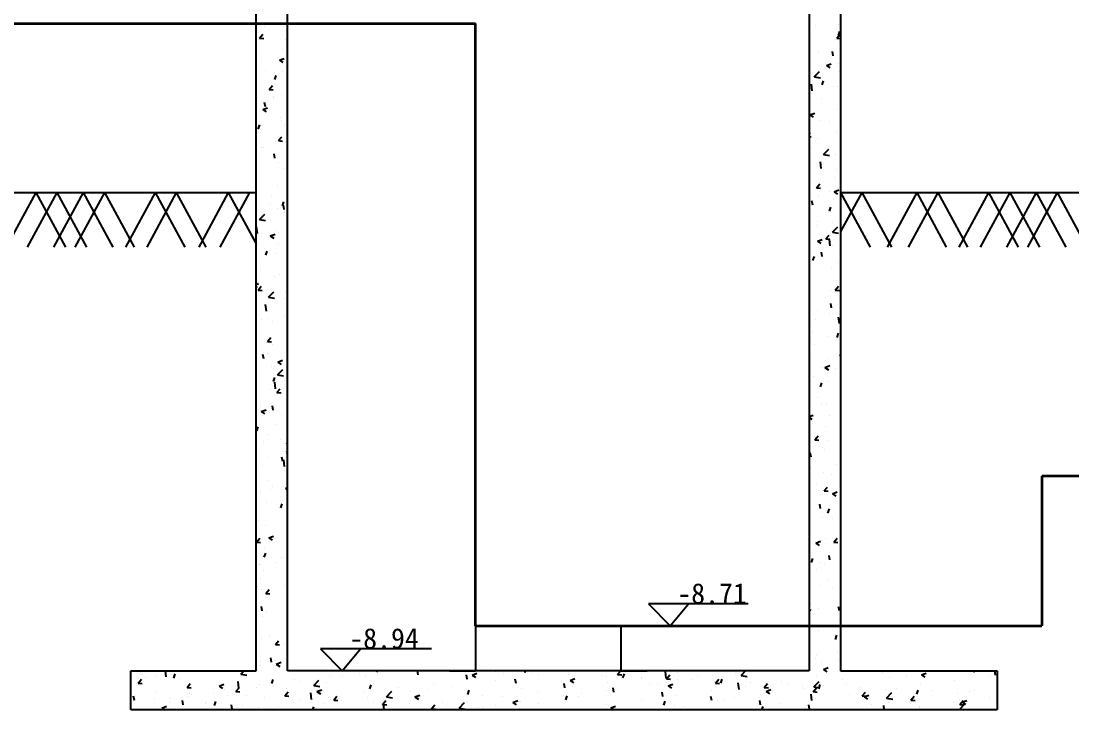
# Model space of a CAD drawing. Header units: inches. Extents: x -343134 to -190334, y -250018 to -182064.
# Drawn here: x -248490 to -242323, y -235102 to -231057 of the extents above; entities that cross this region are included whole.
import ezdxf

# ---------------------------------------------------------------- set-up
doc = ezdxf.new("R2010")
doc.units = ezdxf.units.IN
doc.header["$MEASUREMENT"] = 0

# ---------------------------------------------------------------- blocks, each defined once
blk = doc.blocks.new('111')
for p, q in [((128417.0273, -57384.6049), (128417.0273, -57380.2199)), ((128417.211, -57384.6049), (128417.211, -57380.2199)), ((128420.2727, -57380.2199), (128420.2727, -57384.6049)), ((128420.4564, -57380.2199), (128420.4564, -57384.6049)), ((128418.3153, -57384.341), (128418.3153, -57384.6049)), ((128419.1683, -57384.341), (128419.1683, -57384.6049)), ((128416.2925, -57384.8345), (128416.2925, -57384.6049)), ((128416.2925, -57384.6049), (128417.0273, -57384.6049)), ((128420.2727, -57384.6049), (128417.211, -57384.6049)), ((128418.1623, -57384.6049), (128418.3153, -57384.6049)), ((128419.1683, -57384.6049), (128418.3153, -57384.6049)), ((128419.1683, -57384.6049), (128419.3214, -57384.6049)), ((128420.4564, -57384.6049), (128421.3749, -57384.6049)), ((128421.3749, -57384.6049), (128421.3749, -57384.8345)), ((128417.211, -57384.8345), (128416.2925, -57384.8345)), ((128420.2727, -57384.8345), (128417.211, -57384.8345)), ((128421.3749, -57384.8345), (128420.2727, -57384.8345))]:
    blk.add_line(p, q)
at = {"ltscale": 5}
for p, q in [((128417.076, -57380.8241), (128417.076, -57380.8241)), ((128417.0945, -57380.8078), (128417.0945, -57380.8078)), ((128417.1891, -57380.8224), (128417.1891, -57380.8224)), ((128420.3086, -57380.8164), (128420.3086, -57380.8164)), ((128420.4429, -57380.8098), (128420.4429, -57380.8098)), ((128420.4452, -57380.8752), (128420.4533, -57380.851)), ((128417.0479, -57380.8906), (128417.0672, -57380.8676)), ((128417.0479, -57380.8905), (128417.0718, -57380.8926)), ((128417.1971, -57380.8973), (128417.1971, -57380.8973)), ((128420.4353, -57380.8909), (128420.4546, -57380.8679)), ((128420.4353, -57380.8908), (128420.4564, -57380.8927)), ((128420.4509, -57380.9081), (128420.4509, -57380.9081)), ((128417.1842, -57380.9556), (128417.1842, -57380.9556)), ((128420.2789, -57380.9594), (128420.2789, -57380.9594)), ((128420.3243, -57380.9711), (128420.3243, -57380.9711)), ((128420.4134, -57380.9937), (128420.4088, -57380.9686)), ((128420.456, -57380.9409), (128420.456, -57380.9409)), ((128417.0597, -57381.0252), (128417.0597, -57381.0252)), ((128417.1638, -57381.0203), (128417.1918, -57381.0095)), ((128417.1638, -57381.0203), (128417.1837, -57381.0337)), ((128420.3741, -57381.0515), (128420.4021, -57381.0407)), ((128420.446, -57381.0412), (128420.446, -57381.0412)), ((128417.0824, -57381.0822), (128417.0824, -57381.0822)), ((128417.1367, -57381.09), (128417.1367, -57381.09)), ((128417.1794, -57381.0887), (128417.1794, -57381.0887)), ((128420.3027, -57381.1182), (128420.3339, -57381.0857)), ((128420.3508, -57381.0986), (128420.3508, -57381.0986)), ((128420.3742, -57381.0514), (128420.3941, -57381.0648)), ((128420.4509, -57381.0854), (128420.4509, -57381.0854)), ((128417.1375, -57381.134), (128417.1456, -57381.1099)), ((128420.2906, -57381.199), (128420.2862, -57381.161)), ((128420.3028, -57381.1181), (128420.3383, -57381.1237)), ((128420.3479, -57381.1652), (128420.356, -57381.141)), ((128417.1034, -57381.1914), (128417.1227, -57381.1685)), ((128417.1034, -57381.1914), (128417.1273, -57381.1935)), ((128417.1745, -57381.2219), (128417.1745, -57381.2219)), ((128420.2854, -57381.2175), (128420.2854, -57381.2175)), ((128420.4146, -57381.1728), (128420.4146, -57381.1728)), ((128420.4412, -57381.1744), (128420.4412, -57381.1744)), ((128417.0315, -57381.2478), (128417.0315, -57381.2478)), ((128417.0816, -57381.2942), (128417.0769, -57381.2691)), ((128417.1316, -57381.2346), (128417.1316, -57381.2346)), ((128417.1321, -57381.2408), (128417.1321, -57381.2408)), ((128420.3457, -57381.2432), (128420.3457, -57381.2432)), ((128417.0665, -57381.3104), (128417.0945, -57381.2996)), ((128417.0665, -57381.3103), (128417.0864, -57381.3237)), ((128420.2768, -57381.3415), (128420.3048, -57381.3308)), ((128420.2768, -57381.3415), (128420.2967, -57381.3549)), ((128420.4363, -57381.3075), (128420.4363, -57381.3075)), ((128417.0402, -57381.4241), (128417.0483, -57381.3999)), ((128417.1697, -57381.355), (128417.1697, -57381.355)), ((128417.1779, -57381.3724), (128417.1779, -57381.3724)), ((128417.1959, -57381.4039), (128417.1959, -57381.4039)), ((128420.335, -57381.3761), (128420.335, -57381.3761)), ((128420.3919, -57381.381), (128420.3919, -57381.381)), ((128417.0542, -57381.4452), (128417.0542, -57381.4452)), ((128417.1589, -57381.4923), (128417.1782, -57381.4693)), ((128420.2727, -57381.4517), (128420.2787, -57381.4446)), ((128420.2727, -57381.4687), (128420.2833, -57381.4696)), ((128420.4314, -57381.4407), (128420.4314, -57381.4407)), ((128417.0273, -57381.5054), (128417.0292, -57381.5057)), ((128417.0585, -57381.5317), (128417.0585, -57381.5317)), ((128417.0727, -57381.5302), (128417.0727, -57381.5302)), ((128417.1385, -57381.4989), (128417.1385, -57381.4989)), ((128417.1589, -57381.4923), (128417.1828, -57381.4944)), ((128417.1648, -57381.4882), (128417.1648, -57381.4882)), ((128420.3232, -57381.4777), (128420.3232, -57381.4777)), ((128417.1371, -57381.5951), (128417.1324, -57381.57)), ((128420.2867, -57381.5388), (128420.2867, -57381.5388)), ((128420.3558, -57381.574), (128420.3869, -57381.5416)), ((128420.3558, -57381.574), (128420.3914, -57381.5795)), ((128420.4266, -57381.5739), (128420.4266, -57381.5739)), ((128417.1599, -57381.6214), (128417.1599, -57381.6214)), ((128417.1881, -57381.6575), (128417.1881, -57381.6575)), ((128420.3436, -57381.6549), (128420.3392, -57381.6169)), ((128420.3414, -57381.6343), (128420.3414, -57381.6343)), ((128420.4217, -57381.707), (128420.4217, -57381.707)), ((128420.4341, -57381.6633), (128420.4341, -57381.6633)), ((128417.1551, -57381.7545), (128417.1551, -57381.7545)), ((128417.2079, -57381.7615), (128417.211, -57381.7603)), ((128417.2079, -57381.7614), (128417.211, -57381.7635)), ((128420.3149, -57381.7684), (128420.3342, -57381.7454)), ((128420.3149, -57381.7684), (128420.3388, -57381.7705)), ((128420.4182, -57381.7926), (128420.4462, -57381.7819)), ((128417.1148, -57381.8125), (128417.1148, -57381.8125)), ((128420.3289, -57381.8211), (128420.3289, -57381.8211)), ((128420.391, -57381.7929), (128420.391, -57381.7929)), ((128420.4168, -57381.8402), (128420.4168, -57381.8402)), ((128420.4183, -57381.7926), (128420.4382, -57381.806)), ((128420.429, -57381.8079), (128420.429, -57381.8079)), ((128417.1102, -57381.8619), (128417.1102, -57381.8619)), ((128417.1502, -57381.8877), (128417.1502, -57381.8877)), ((128417.1816, -57381.8752), (128417.1898, -57381.851)), ((128417.1926, -57381.896), (128417.1879, -57381.8709)), ((128420.293, -57381.8712), (128420.2884, -57381.8461)), ((128420.392, -57381.9064), (128420.4001, -57381.8822)), ((128417.0467, -57381.9561), (128417.0778, -57381.9236)), ((128417.0467, -57381.956), (128417.0822, -57381.9616)), ((128417.1097, -57381.957), (128417.1097, -57381.957)), ((128417.1946, -57381.9157), (128417.1946, -57381.9157)), ((128417.1947, -57381.9104), (128417.1947, -57381.9104)), ((128420.3238, -57381.9656), (128420.3238, -57381.9656)), ((128417.0345, -57382.0369), (128417.0301, -57381.9989)), ((128417.1453, -57382.0208), (128417.1453, -57382.0208)), ((128420.3131, -57381.9973), (128420.3131, -57381.9973)), ((128420.322, -57381.9842), (128420.322, -57381.9842)), ((128420.4088, -57382.0299), (128420.44, -57381.9974)), ((128420.4088, -57382.0299), (128420.4444, -57382.0354)), ((128420.412, -57381.9733), (128420.412, -57381.9733)), ((128417.0306, -57382.0653), (128417.0306, -57382.0653)), ((128417.0573, -57382.0382), (128417.0573, -57382.0382)), ((128417.1106, -57382.0515), (128417.1386, -57382.0408)), ((128417.1106, -57382.0515), (128417.1305, -57382.0649)), ((128420.3209, -57382.0827), (128420.3489, -57382.0719)), ((128420.3209, -57382.0827), (128420.3408, -57382.0961)), ((128420.3704, -57382.0693), (128420.3897, -57382.0463)), ((128420.3704, -57382.0693), (128420.3943, -57382.0713)), ((128420.3966, -57382.1107), (128420.3922, -57382.0727)), ((128420.3975, -57382.051), (128420.3975, -57382.051)), ((128417.0843, -57382.1653), (128417.0924, -57382.1411)), ((128417.156, -57382.0949), (128417.156, -57382.0949)), ((128420.3485, -57382.1721), (128420.3439, -57382.147)), ((128420.3701, -57382.1035), (128420.3701, -57382.1035)), ((128420.4071, -57382.1065), (128420.4071, -57382.1065)), ((128417.1405, -57382.154), (128417.1405, -57382.154)), ((128417.2101, -57382.1782), (128417.2101, -57382.1782)), ((128420.2947, -57382.1964), (128420.3028, -57382.1723)), ((128420.4471, -57382.2096), (128420.4471, -57382.2096)), ((128417.0508, -57382.2526), (128417.0508, -57382.2526)), ((128420.4022, -57382.2396), (128420.4022, -57382.2396)), ((128417.0273, -57382.3362), (128417.0412, -57382.3308)), ((128417.0371, -57382.3234), (128417.0371, -57382.3234)), ((128417.1356, -57382.2871), (128417.1356, -57382.2871)), ((128417.1663, -57382.2787), (128417.1663, -57382.2787)), ((128417.0273, -57382.351), (128417.0332, -57382.355)), ((128417.0385, -57382.3698), (128417.0578, -57382.3469)), ((128417.0385, -57382.3698), (128417.0624, -57382.3719)), ((128417.0997, -57382.4119), (128417.1309, -57382.3795)), ((128417.1982, -57382.3771), (128417.1982, -57382.3771)), ((128420.3974, -57382.3728), (128420.3974, -57382.3728)), ((128420.4122, -57382.3857), (128420.4122, -57382.3857)), ((128420.4259, -57382.3702), (128420.4452, -57382.3472)), ((128420.4259, -57382.3701), (128420.4498, -57382.3722)), ((128417.0875, -57382.4928), (128417.0831, -57382.4548)), ((128417.0997, -57382.4119), (128417.1353, -57382.4174)), ((128417.1307, -57382.4203), (128417.1307, -57382.4203)), ((128417.1936, -57382.4169), (128417.1936, -57382.4169)), ((128420.3692, -57382.414), (128420.3692, -57382.414)), ((128420.404, -57382.473), (128420.3994, -57382.4479)), ((128417.0867, -57382.482), (128417.0867, -57382.482)), ((128417.1931, -57382.5217), (128417.1931, -57382.5217)), ((128420.3208, -57382.4907), (128420.3208, -57382.4907)), ((128420.3925, -57382.506), (128420.3925, -57382.506)), ((128420.4535, -57382.4677), (128420.4535, -57382.4677)), ((128417.0561, -57382.5448), (128417.0561, -57382.5448)), ((128417.0929, -57382.5349), (128417.0929, -57382.5349)), ((128417.1259, -57382.5535), (128417.1259, -57382.5535)), ((128420.307, -57382.5435), (128420.307, -57382.5435)), ((128420.4071, -57382.5303), (128420.4071, -57382.5303)), ((128420.4497, -57382.5666), (128420.4453, -57382.5286)), ((128420.2896, -57382.6173), (128420.2896, -57382.6173)), ((128420.3877, -57382.6391), (128420.3877, -57382.6391)), ((128420.4361, -57382.6475), (128420.4442, -57382.6234)), ((128417.0878, -57382.6795), (128417.0878, -57382.6795)), ((128417.094, -57382.6707), (128417.1133, -57382.6477)), ((128417.094, -57382.6707), (128417.1179, -57382.6728)), ((128417.121, -57382.6866), (128417.121, -57382.6866)), ((128417.2089, -57382.6847), (128417.2089, -57382.6847)), ((128420.3019, -57382.6881), (128420.3019, -57382.6881)), ((128420.4534, -57382.6681), (128420.4534, -57382.6681)), ((128417.0722, -57382.7735), (128417.0675, -57382.7484)), ((128417.0931, -57382.7401), (128417.0931, -57382.7401)), ((128420.4564, -57382.7569), (128420.4549, -57382.7488)), ((128417.1161, -57382.8198), (128417.1161, -57382.8198)), ((128417.1341, -57382.8173), (128417.1341, -57382.8173)), ((128417.1547, -57382.7927), (128417.1827, -57382.7819)), ((128417.1547, -57382.7927), (128417.1746, -57382.8061)), ((128420.3482, -57382.8259), (128420.3482, -57382.8259)), ((128420.365, -57382.8238), (128420.393, -57382.8131)), ((128420.3651, -57382.8238), (128420.385, -57382.8372)), ((128420.3828, -57382.7723), (128420.3828, -57382.7723)), ((128420.4253, -57382.8308), (128420.4253, -57382.8308)), ((128417.1284, -57382.9064), (128417.1365, -57382.8823)), ((128417.1527, -57382.8678), (128417.1839, -57382.8353)), ((128417.1527, -57382.8678), (128417.1883, -57382.8733)), ((128420.2961, -57382.8755), (128420.2961, -57382.8755)), ((128417.1113, -57382.9529), (128417.1113, -57382.9529)), ((128417.1406, -57382.9486), (128417.1361, -57382.9106)), ((128417.1427, -57382.8988), (128417.1427, -57382.8988)), ((128417.1495, -57382.9716), (128417.1688, -57382.9486)), ((128417.1924, -57382.9234), (128417.1924, -57382.9234)), ((128420.2727, -57382.9488), (128420.2739, -57382.9489)), ((128420.3388, -57382.9376), (128420.3469, -57382.9134)), ((128420.3779, -57382.9054), (128420.3779, -57382.9054)), ((128417.0289, -57382.9751), (128417.0289, -57382.9751)), ((128417.1495, -57382.9716), (128417.1734, -57382.9736)), ((128420.3196, -57382.9972), (128420.3196, -57382.9972)), ((128417.055, -57383.0513), (128417.055, -57383.0513)), ((128417.0573, -57383.0827), (128417.0854, -57383.072)), ((128417.1277, -57383.0744), (128417.123, -57383.0493)), ((128420.3457, -57383.0341), (128420.3457, -57383.0341)), ((128420.3731, -57383.0386), (128420.3731, -57383.0386)), ((128417.0574, -57383.0827), (128417.0773, -57383.0961)), ((128417.0648, -57383.1032), (128417.0648, -57383.1032)), ((128417.1064, -57383.0861), (128417.1064, -57383.0861)), ((128417.1763, -57383.0996), (128417.1763, -57383.0996)), ((128420.2727, -57383.112), (128420.2957, -57383.1032)), ((128420.2727, -57383.1172), (128420.2876, -57383.1273)), ((128420.3903, -57383.1082), (128420.3903, -57383.1082)), ((128417.0311, -57383.1965), (128417.0392, -57383.1723)), ((128417.1492, -57383.1569), (128417.1492, -57383.1569)), ((128417.2077, -57383.1913), (128417.2077, -57383.1913)), ((128420.3682, -57383.1717), (128420.3682, -57383.1717)), ((128417.071, -57383.2573), (128417.071, -57383.2573)), ((128417.1016, -57383.2192), (128417.1016, -57383.2192)), ((128417.1712, -57383.2442), (128417.1712, -57383.2442)), ((128420.3055, -57383.2477), (128420.3248, -57383.2247)), ((128420.3055, -57383.2477), (128420.3294, -57383.2498)), ((128420.3852, -57383.2528), (128420.3852, -57383.2528)), ((128417.1988, -57383.3155), (128417.1988, -57383.3155)), ((128417.205, -57383.2725), (128417.211, -57383.2654)), ((128417.205, -57383.2724), (128417.211, -57383.273)), ((128417.2058, -57383.3236), (128417.211, -57383.3182)), ((128417.2058, -57383.3236), (128417.211, -57383.3244)), ((128420.2851, -57383.2659), (128420.2851, -57383.2659)), ((128420.3521, -57383.2922), (128420.3521, -57383.2922)), ((128420.3633, -57383.3049), (128420.3633, -57383.3049)), ((128417.0967, -57383.3524), (128417.0967, -57383.3524)), ((128417.1832, -57383.3752), (128417.1785, -57383.3502)), ((128417.1936, -57383.4045), (128417.1892, -57383.3665)), ((128420.2836, -57383.3505), (128420.279, -57383.3254)), ((128420.4559, -57383.3759), (128420.4559, -57383.3759)), ((128417.066, -57383.4019), (128417.066, -57383.4019)), ((128417.1912, -57383.4299), (128417.1912, -57383.4299)), ((128420.28, -57383.4105), (128420.28, -57383.4105)), ((128420.3585, -57383.4381), (128420.3585, -57383.4381)), ((128420.4315, -57383.3906), (128420.4315, -57383.3906)), ((128417.0918, -57383.4856), (128417.0918, -57383.4856)), ((128420.3184, -57383.5037), (128420.3184, -57383.5037)), ((128420.4017, -57383.4508), (128420.4017, -57383.4508)), ((128417.0538, -57383.5578), (128417.0538, -57383.5578)), ((128417.1122, -57383.5397), (128417.1122, -57383.5397)), ((128417.1209, -57383.5199), (128417.1209, -57383.5199)), ((128417.1988, -57383.5339), (128417.211, -57383.5292)), ((128417.1988, -57383.5338), (128417.211, -57383.542)), ((128420.3263, -57383.5483), (128420.3263, -57383.5483)), ((128420.3536, -57383.5712), (128420.3536, -57383.5712)), ((128420.361, -57383.5486), (128420.3803, -57383.5256)), ((128420.361, -57383.5485), (128420.3849, -57383.5506)), ((128420.4091, -57383.565), (128420.4371, -57383.5543)), ((128420.4092, -57383.565), (128420.4291, -57383.5784)), ((128417.087, -57383.6187), (128417.087, -57383.6187)), ((128417.1725, -57383.6476), (128417.1807, -57383.6234)), ((128417.2052, -57383.5736), (128417.2052, -57383.5736)), ((128420.3391, -57383.6514), (128420.3345, -57383.6263)), ((128420.3238, -57383.6552), (128420.3238, -57383.6552)), ((128420.3829, -57383.6788), (128420.391, -57383.6546)), ((128417.0413, -57383.7232), (128417.0413, -57383.7232)), ((128417.0821, -57383.7519), (128417.0821, -57383.7519)), ((128417.2065, -57383.6978), (128417.2065, -57383.6978)), ((128420.3487, -57383.7044), (128420.3487, -57383.7044)), ((128420.4082, -57383.709), (128420.4082, -57383.709)), ((128417.1015, -57383.8239), (128417.1295, -57383.8132)), ((128417.0291, -57383.8491), (128417.0484, -57383.8261)), ((128417.0291, -57383.8491), (128417.053, -57383.8512)), ((128417.1015, -57383.8239), (128417.1214, -57383.8373)), ((128417.1544, -57383.822), (128417.1544, -57383.822)), ((128420.3118, -57383.8551), (128420.3398, -57383.8443)), ((128420.3118, -57383.8551), (128420.3317, -57383.8685)), ((128420.3439, -57383.8375), (128420.3439, -57383.8375)), ((128420.3684, -57383.8306), (128420.3684, -57383.8306)), ((128420.4165, -57383.8495), (128420.4358, -57383.8265)), ((128420.4165, -57383.8494), (128420.4404, -57383.8515)), ((128417.0752, -57383.9377), (128417.0833, -57383.9135)), ((128417.0772, -57383.885), (128417.0772, -57383.885)), ((128417.177, -57383.9366), (128417.177, -57383.9366)), ((128417.19, -57383.9364), (128417.19, -57383.9364)), ((128420.3946, -57383.9522), (128420.39, -57383.9272)), ((128420.4547, -57383.8824), (128420.4547, -57383.8824)), ((128417.0478, -57383.9814), (128417.0478, -57383.9814)), ((128417.0492, -57383.9798), (128417.0492, -57383.9798)), ((128417.1493, -57383.9666), (128417.1493, -57383.9666)), ((128420.2856, -57383.9688), (128420.2937, -57383.9447)), ((128420.339, -57383.9707), (128420.339, -57383.9707)), ((128420.3633, -57383.9752), (128420.3633, -57383.9752)), ((128417.0526, -57384.0643), (128417.0526, -57384.0643)), ((128417.0724, -57384.0182), (128417.0724, -57384.0182)), ((128420.3173, -57384.0102), (128420.3173, -57384.0102)), ((128417.0273, -57384.1051), (128417.0321, -57384.1032)), ((128417.0441, -57384.1244), (128417.0441, -57384.1244)), ((128417.0846, -57384.15), (128417.1039, -57384.127)), ((128417.1956, -57384.1044), (128417.1956, -57384.1044)), ((128420.3342, -57384.1038), (128420.3342, -57384.1038)), ((128420.3799, -57384.072), (128420.3799, -57384.072)), ((128420.4096, -57384.113), (128420.4096, -57384.113)), ((128417.0675, -57384.1514), (128417.0675, -57384.1514)), ((128417.0846, -57384.15), (128417.1085, -57384.1521)), ((128417.0974, -57384.14), (128417.0974, -57384.14)), ((128417.0628, -57384.2528), (128417.0581, -57384.2277)), ((128417.2054, -57384.2043), (128417.2054, -57384.2043)), ((128420.2727, -57384.2163), (128420.2782, -57384.2105)), ((128420.2727, -57384.2469), (128420.2827, -57384.2484)), ((128420.3293, -57384.237), (128420.3293, -57384.237)), ((128420.4501, -57384.2531), (128420.4455, -57384.228)), ((128417.0626, -57384.2845), (128417.0626, -57384.2845)), ((128417.0903, -57384.2622), (128417.0903, -57384.2622)), ((128420.3003, -57384.2753), (128420.3003, -57384.2753)), ((128420.3044, -57384.2708), (128420.3044, -57384.2708)), ((128420.4532, -57384.3062), (128420.4564, -57384.305)), ((128420.4533, -57384.3062), (128420.4564, -57384.3083)), ((128420.3244, -57384.3702), (128420.3244, -57384.3702)), ((128417.0578, -57384.4177), (128417.0578, -57384.4177)), ((128417.1038, -57384.3981), (128417.1038, -57384.3981)), ((128417.1401, -57384.4509), (128417.1594, -57384.4279)), ((128420.427, -57384.4199), (128420.4351, -57384.3958)), ((128420.4518, -57384.3953), (128420.4518, -57384.3953)), ((128420.4535, -57384.3889), (128420.4535, -57384.3889)), ((128417.1401, -57384.4508), (128417.164, -57384.4529)), ((128417.1888, -57384.443), (128417.1888, -57384.443)), ((128420.4359, -57384.4887), (128420.4359, -57384.4887)), ((128417.0529, -57384.5508), (128417.0529, -57384.5508)), ((128417.1183, -57384.5537), (128417.1136, -57384.5286)), ((128417.1325, -57384.5445), (128417.1325, -57384.5445)), ((128417.1456, -57384.5651), (128417.1736, -57384.5543)), ((128417.1534, -57384.5567), (128417.1534, -57384.5567)), ((128420.3068, -57384.5334), (128420.3068, -57384.5334)), ((128420.3161, -57384.5168), (128420.3161, -57384.5168)), ((128420.3196, -57384.5033), (128420.3196, -57384.5033)), ((128420.3465, -57384.553), (128420.3465, -57384.553)), ((128420.4467, -57384.5399), (128420.4467, -57384.5399)), ((128416.4989, -57384.6396), (128416.4949, -57384.6049)), ((128416.6282, -57384.6108), (128416.6282, -57384.6108)), ((128416.6431, -57384.6064), (128416.6431, -57384.6064)), ((128416.8181, -57384.6109), (128416.8181, -57384.6109)), ((128416.938, -57384.625), (128416.9573, -57384.6049)), ((128417.0514, -57384.5708), (128417.0514, -57384.5708)), ((128417.1456, -57384.5651), (128417.1655, -57384.5785)), ((128417.732, -57384.6049), (128417.7403, -57384.6105)), ((128417.979, -57384.629), (128417.9745, -57384.6049)), ((128418.2953, -57384.6292), (128418.3233, -57384.6184)), ((128418.4346, -57384.6108), (128418.4346, -57384.6108)), ((128418.6051, -57384.6139), (128418.6081, -57384.6049)), ((128418.6481, -57384.6199), (128418.6481, -57384.6199)), ((128419.1485, -57384.6266), (128419.1667, -57384.6049)), ((128419.4341, -57384.6472), (128419.4297, -57384.6093)), ((128419.499, -57384.6152), (128419.499, -57384.6152)), ((128419.8423, -57384.6194), (128419.8423, -57384.6194)), ((128419.8732, -57384.6326), (128419.8998, -57384.6049)), ((128419.9424, -57384.6063), (128419.9424, -57384.6063)), ((128420.3559, -57384.5962), (128420.3839, -57384.5855)), ((128420.3559, -57384.5962), (128420.3758, -57384.6096)), ((128420.5167, -57384.6109), (128420.5167, -57384.6109)), ((128420.7021, -57384.6167), (128420.7021, -57384.6167)), ((128420.9308, -57384.6283), (128420.9588, -57384.6175)), ((128420.9972, -57384.6113), (128420.9972, -57384.6113)), ((128421.2406, -57384.613), (128421.2433, -57384.6049)), ((128421.3663, -57384.6293), (128421.3618, -57384.6049)), ((128416.3349, -57384.6764), (128416.3542, -57384.6535)), ((128416.3349, -57384.6764), (128416.3588, -57384.6785)), ((128416.3756, -57384.6441), (128416.3756, -57384.6441)), ((128416.4377, -57384.6346), (128416.4377, -57384.6346)), ((128416.5445, -57384.6468), (128416.5526, -57384.6226)), ((128416.5849, -57384.6509), (128416.5849, -57384.6509)), ((128416.6218, -57384.7016), (128416.6411, -57384.6786)), ((128416.9258, -57384.7058), (128416.9214, -57384.6679)), ((128416.938, -57384.625), (128416.9735, -57384.6305)), ((128417.1193, -57384.6788), (128417.1274, -57384.6547)), ((128417.2534, -57384.6558), (128417.2534, -57384.6558)), ((128417.2789, -57384.6691), (128417.2789, -57384.6691)), ((128417.3649, -57384.6912), (128417.396, -57384.6587)), ((128417.4375, -57384.6708), (128417.4375, -57384.6708)), ((128417.4555, -57384.6302), (128417.4555, -57384.6302)), ((128417.5315, -57384.6358), (128417.5315, -57384.6358)), ((128417.6316, -57384.6226), (128417.6316, -57384.6226)), ((128417.6707, -57384.6307), (128417.6707, -57384.6307)), ((128418.0658, -57384.6796), (128418.0658, -57384.6796)), ((128418.2659, -57384.6541), (128418.2612, -57384.629)), ((128418.2735, -57384.6496), (128418.2735, -57384.6496)), ((128418.2953, -57384.6291), (128418.3152, -57384.6425)), ((128418.4348, -57384.6608), (128418.4348, -57384.6608)), ((128418.4789, -57384.6214), (128418.4789, -57384.6214)), ((128418.5349, -57384.6476), (128418.5349, -57384.6476)), ((128418.5528, -57384.6792), (128418.5481, -57384.6541)), ((128418.6864, -57384.6277), (128418.6864, -57384.6277)), ((128418.8206, -57384.6692), (128418.8206, -57384.6692)), ((128418.8397, -57384.7043), (128418.8351, -57384.6792)), ((128418.8617, -57384.6289), (128418.8617, -57384.6289)), ((128418.8701, -57384.6612), (128418.8981, -57384.6504)), ((128418.8702, -57384.6612), (128418.8901, -57384.6746)), ((128419.0539, -57384.6291), (128419.0539, -57384.6291)), ((128419.0752, -57384.6379), (128419.0752, -57384.6379)), ((128419.0892, -57384.6708), (128419.0892, -57384.6708)), ((128419.1484, -57384.6265), (128419.1723, -57384.6286)), ((128419.18, -57384.6459), (128419.1881, -57384.6218)), ((128419.2887, -57384.6469), (128419.2887, -57384.6469)), ((128419.2913, -57384.6452), (128419.2913, -57384.6452)), ((128419.383, -57384.6769), (128419.383, -57384.6769)), ((128419.4353, -57384.6516), (128419.4593, -57384.6537)), ((128419.4354, -57384.6517), (128419.4546, -57384.6287)), ((128419.4382, -57384.6726), (128419.4382, -57384.6726)), ((128419.5023, -57384.656), (128419.5023, -57384.656)), ((128419.5897, -57384.6527), (128419.5897, -57384.6527)), ((128419.6163, -57384.6369), (128419.6163, -57384.6369)), ((128419.7158, -57384.665), (128419.7158, -57384.665)), ((128419.7222, -57384.6767), (128419.7462, -57384.6788)), ((128419.7223, -57384.6768), (128419.7415, -57384.6538)), ((128419.7548, -57384.678), (128419.7629, -57384.6538)), ((128419.861, -57384.7134), (128419.8566, -57384.6755)), ((128419.8732, -57384.6326), (128419.9088, -57384.6381)), ((128419.9293, -57384.674), (128419.9293, -57384.674)), ((128420.0092, -57384.7019), (128420.0284, -57384.6789)), ((128420.1093, -57384.6646), (128420.1093, -57384.6646)), ((128420.3001, -57384.6988), (128420.3313, -57384.6663)), ((128420.3147, -57384.6365), (128420.3147, -57384.6365)), ((128420.4688, -57384.6567), (128420.4688, -57384.6567)), ((128420.4929, -57384.6777), (128420.4929, -57384.6777)), ((128420.7456, -57384.6444), (128420.7456, -57384.6444)), ((128420.8457, -57384.6312), (128420.8457, -57384.6312)), ((128420.9308, -57384.6283), (128420.9507, -57384.6417)), ((128421.127, -57384.6603), (128421.127, -57384.6603)), ((128421.3348, -57384.6303), (128421.3348, -57384.6303)), ((128416.3516, -57384.691), (128416.3516, -57384.691)), ((128416.435, -57384.734), (128416.435, -57384.734)), ((128416.6218, -57384.7015), (128416.6457, -57384.7036)), ((128416.6383, -57384.7396), (128416.6383, -57384.7396)), ((128416.6485, -57384.7431), (128416.6485, -57384.7431)), ((128416.7746, -57384.7355), (128416.7746, -57384.7355)), ((128416.8095, -57384.6941), (128416.8375, -57384.6833)), ((128416.8095, -57384.6941), (128416.8294, -57384.7075)), ((128416.8403, -57384.714), (128416.8403, -57384.714)), ((128416.9087, -57384.7267), (128416.928, -57384.7037)), ((128416.9087, -57384.7266), (128416.9326, -57384.7287)), ((128417.0273, -57384.7022), (128417.0273, -57384.7022)), ((128417.0481, -57384.684), (128417.0481, -57384.684)), ((128417.1274, -57384.689), (128417.1274, -57384.689)), ((128417.1956, -57384.7518), (128417.2149, -57384.7288)), ((128417.2042, -57384.7108), (128417.2042, -57384.7108)), ((128417.3527, -57384.7721), (128417.3483, -57384.7341)), ((128417.3649, -57384.6912), (128417.4004, -57384.6967)), ((128417.3843, -57384.7261), (128417.4123, -57384.7154)), ((128417.3844, -57384.7261), (128417.4043, -57384.7395)), ((128417.6584, -57384.7334), (128417.6584, -57384.7334)), ((128417.6942, -57384.7109), (128417.7023, -57384.6867)), ((128417.7918, -57384.7574), (128417.8229, -57384.7249)), ((128417.8637, -57384.7052), (128417.8637, -57384.7052)), ((128417.9305, -57384.7272), (128417.9305, -57384.7272)), ((128418.0307, -57384.714), (128418.0307, -57384.714)), ((128418.1822, -57384.6941), (128418.1822, -57384.6941)), ((128418.269, -57384.7429), (128418.2771, -57384.7187)), ((128418.5873, -57384.7092), (128418.5873, -57384.7092)), ((128418.6761, -57384.729), (128418.6761, -57384.729)), ((128418.8838, -57384.699), (128418.8838, -57384.699)), ((128418.9339, -57384.739), (128418.9339, -57384.739)), ((128419.0854, -57384.7191), (128419.0854, -57384.7191)), ((128419.1266, -57384.7294), (128419.122, -57384.7043)), ((128419.1497, -57384.717), (128419.1497, -57384.717)), ((128419.3381, -57384.6858), (128419.3381, -57384.6858)), ((128419.4135, -57384.7545), (128419.4089, -57384.7294)), ((128419.445, -57384.6932), (128419.473, -57384.6825)), ((128419.445, -57384.6932), (128419.4649, -57384.7066)), ((128419.6995, -57384.7202), (128419.6995, -57384.7202)), ((128419.9016, -57384.6946), (128419.9016, -57384.6946)), ((128420.0023, -57384.7368), (128420.0023, -57384.7368)), ((128420.0092, -57384.7018), (128420.0331, -57384.7039)), ((128420.0198, -57384.7253), (128420.0478, -57384.7145)), ((128420.0199, -57384.7252), (128420.0398, -57384.7387)), ((128420.1428, -57384.683), (128420.1428, -57384.683)), ((128420.2356, -57384.6968), (128420.2356, -57384.6968)), ((128420.2413, -57384.7108), (128420.2413, -57384.7108)), ((128420.2879, -57384.7797), (128420.2835, -57384.7417)), ((128420.2961, -57384.727), (128420.3154, -57384.704)), ((128420.2961, -57384.7269), (128420.32, -57384.729)), ((128420.3001, -57384.6988), (128420.3357, -57384.7043)), ((128420.3297, -57384.71), (128420.3378, -57384.6858)), ((128420.3415, -57384.6976), (128420.3415, -57384.6976)), ((128420.3564, -57384.692), (128420.3564, -57384.692)), ((128420.5699, -57384.7011), (128420.5699, -57384.7011)), ((128420.583, -57384.7521), (128420.6023, -57384.7291)), ((128420.7196, -57384.714), (128420.7196, -57384.714)), ((128420.727, -57384.765), (128420.7581, -57384.7325)), ((128420.7834, -57384.7101), (128420.7834, -57384.7101)), ((128420.9045, -57384.742), (128420.9126, -57384.7179)), ((128420.925, -57384.6859), (128420.925, -57384.6859)), ((128420.997, -57384.7191), (128420.997, -57384.7191)), ((128421.1446, -57384.7358), (128421.1446, -57384.7358)), ((128421.2105, -57384.7281), (128421.2105, -57384.7281)), ((128421.2447, -57384.7226), (128421.2447, -57384.7226)), ((128416.3058, -57384.7788), (128416.3058, -57384.7788)), ((128416.313, -57384.7792), (128416.3084, -57384.7542)), ((128416.4329, -57384.7677), (128416.4329, -57384.7677)), ((128416.5193, -57384.7878), (128416.5193, -57384.7878)), ((128416.523, -57384.7686), (128416.523, -57384.7686)), ((128416.5999, -57384.8043), (128416.5953, -57384.7793)), ((128416.6231, -57384.7554), (128416.6231, -57384.7554)), ((128416.7328, -57384.7968), (128416.7328, -57384.7968)), ((128416.7376, -57384.7909), (128416.7376, -57384.7909)), ((128416.7832, -57384.8079), (128416.7913, -57384.7837)), ((128416.862, -57384.7521), (128416.862, -57384.7521)), ((128416.8868, -57384.8294), (128416.8822, -57384.8044)), ((128416.9709, -57384.7509), (128416.9709, -57384.7509)), ((128417.0755, -57384.7611), (128417.0755, -57384.7611)), ((128417.1956, -57384.7517), (128417.2195, -57384.7538)), ((128417.2486, -57384.789), (128417.2486, -57384.789)), ((128417.2891, -57384.7701), (128417.2891, -57384.7701)), ((128417.4263, -57384.7936), (128417.4263, -57384.7936)), ((128417.4506, -57384.7634), (128417.4506, -57384.7634)), ((128417.4825, -57384.7769), (128417.5018, -57384.7539)), ((128417.4825, -57384.7768), (128417.5064, -57384.7789)), ((128417.5026, -57384.7792), (128417.5026, -57384.7792)), ((128417.5264, -57384.7804), (128417.5264, -57384.7804)), ((128417.6779, -57384.7605), (128417.6779, -57384.7605)), ((128417.7161, -57384.7882), (128417.7161, -57384.7882)), ((128417.7694, -57384.802), (128417.7887, -57384.779)), ((128417.7694, -57384.8019), (128417.7933, -57384.804)), ((128417.7791, -57384.8345), (128417.7752, -57384.8003)), ((128417.7918, -57384.7574), (128417.8273, -57384.7629)), ((128417.9297, -57384.7972), (128417.9297, -57384.7972)), ((128417.9592, -57384.7582), (128417.9872, -57384.7474)), ((128417.9592, -57384.7581), (128417.9791, -57384.7716)), ((128418.0563, -57384.8271), (128418.0756, -57384.8041)), ((128418.1208, -57384.7893), (128418.1208, -57384.7893)), ((128418.2186, -57384.8236), (128418.2498, -57384.7912)), ((128418.2687, -57384.7828), (128418.2687, -57384.7828)), ((128418.354, -57384.7493), (128418.354, -57384.7493)), ((128418.4297, -57384.8054), (128418.4297, -57384.8054)), ((128418.474, -57384.7546), (128418.474, -57384.7546)), ((128418.534, -57384.7902), (128418.562, -57384.7794)), ((128418.5341, -57384.7902), (128418.554, -57384.8036)), ((128418.5812, -57384.7855), (128418.5812, -57384.7855)), ((128418.6832, -57384.7971), (128418.6832, -57384.7971)), ((128418.8338, -57384.7522), (128418.8338, -57384.7522)), ((128418.8439, -57384.7749), (128418.852, -57384.7508)), ((128418.9164, -57384.757), (128418.9164, -57384.757)), ((128419.0844, -57384.804), (128419.0844, -57384.804)), ((128419.2864, -57384.7784), (128419.2864, -57384.7784)), ((128419.4187, -57384.807), (128419.4268, -57384.7828)), ((128419.4941, -57384.7484), (128419.4941, -57384.7484)), ((128419.7004, -57384.7796), (128419.6958, -57384.7545)), ((128419.7371, -57384.7772), (128419.7371, -57384.7772)), ((128419.769, -57384.7769), (128419.769, -57384.7769)), ((128419.8372, -57384.764), (128419.8372, -57384.764)), ((128419.9873, -57384.8047), (128419.9827, -57384.7796)), ((128419.9887, -57384.7441), (128419.9887, -57384.7441)), ((128420.1045, -57384.7978), (128420.1045, -57384.7978)), ((128420.2742, -57384.8298), (128420.2696, -57384.8047)), ((128420.3098, -57384.7696), (128420.3098, -57384.7696)), ((128420.5119, -57384.744), (128420.5119, -57384.744)), ((128420.583, -57384.752), (128420.6069, -57384.7541)), ((128420.5947, -57384.7573), (128420.6227, -57384.7465)), ((128420.5947, -57384.7573), (128420.6146, -57384.7707)), ((128420.6403, -57384.8022), (128420.6403, -57384.8022)), ((128420.727, -57384.765), (128420.7626, -57384.7705)), ((128420.7405, -57384.789), (128420.7405, -57384.789)), ((128420.8699, -57384.7772), (128420.8892, -57384.7542)), ((128420.8699, -57384.7771), (128420.8938, -57384.7792)), ((128420.892, -57384.7691), (128420.892, -57384.7691)), ((128421.1222, -57384.7934), (128421.1222, -57384.7934)), ((128421.1522, -57384.7753), (128421.1522, -57384.7753)), ((128421.1539, -57384.8312), (128421.185, -57384.7988)), ((128421.1568, -57384.8023), (128421.1761, -57384.7793)), ((128421.1568, -57384.8022), (128421.1807, -57384.8043)), ((128421.1695, -57384.7893), (128421.1975, -57384.7786)), ((128421.1696, -57384.7893), (128421.1895, -57384.8027)), ((128421.3299, -57384.7634), (128421.3299, -57384.7634)), ((128416.4734, -57384.8231), (128416.5014, -57384.8124)), ((128416.4734, -57384.8231), (128416.4904, -57384.8345)), ((128416.5044, -57384.8309), (128416.5044, -57384.8309)), ((128416.9463, -57384.8058), (128416.9463, -57384.8058)), ((128417.0432, -57384.8171), (128417.0432, -57384.8171)), ((128417.1599, -57384.8148), (128417.1599, -57384.8148)), ((128417.1701, -57384.8345), (128417.1691, -57384.8295)), ((128417.1737, -57384.8269), (128417.1737, -57384.8269)), ((128417.3599, -57384.8345), (128417.3662, -57384.8157)), ((128417.3734, -57384.8239), (128417.3734, -57384.8239)), ((128417.5869, -57384.8329), (128417.5869, -57384.8329)), ((128417.8875, -57384.8294), (128417.8875, -57384.8294)), ((128418.0563, -57384.827), (128418.0802, -57384.8291)), ((128418.0609, -57384.8128), (128418.0609, -57384.8128)), ((128418.1432, -57384.8062), (128418.1432, -57384.8062)), ((128418.2187, -57384.8236), (128418.2542, -57384.8291)), ((128418.3296, -57384.8186), (128418.3296, -57384.8186)), ((128418.3567, -57384.8152), (128418.3567, -57384.8152)), ((128418.358, -57384.8345), (128418.3625, -57384.8292)), ((128418.5702, -57384.8243), (128418.5702, -57384.8243)), ((128418.7838, -57384.8333), (128418.7838, -57384.8333)), ((128418.879, -57384.8322), (128418.879, -57384.8322)), ((128419.1089, -57384.8222), (128419.1369, -57384.8115)), ((128419.1089, -57384.8222), (128419.1272, -57384.8345)), ((128419.333, -57384.8304), (128419.333, -57384.8304)), ((128419.4845, -57384.8105), (128419.4845, -57384.8105)), ((128419.5357, -57384.8169), (128419.5357, -57384.8169)), ((128419.8967, -57384.8278), (128419.8967, -57384.8278)), ((128419.9951, -57384.8345), (128420.0017, -57384.8148)), ((128420.5573, -57384.8345), (128420.5565, -57384.8298)), ((128420.7135, -57384.8345), (128420.7104, -57384.8079)), ((128420.9189, -57384.8153), (128420.9189, -57384.8153)), ((128420.9201, -57384.819), (128420.9201, -57384.819)), ((128421.1539, -57384.8312), (128421.1753, -57384.8345))]:
    blk.add_line(p, q, dxfattribs=at)

msp = doc.modelspace()

# ---------------------------------------------------------------- linework, layer by layer
at = {"color": 3, "lineweight": 35, "ltscale": 5}
for p, q in [((-258848.6, -231072.2), (-245822.1, -231072.2)), ((-245822.1, -234608.1), (-245822.1, -231072.2)), ((-242499.9, -233729.1), (-242499.9, -234608.1)), ((-235029.8, -233729.1), (-242499.9, -233729.1)), ((-245822.1, -234608.1), (-242499.9, -234608.1))]:
    msp.add_line(p, q, dxfattribs=at)
at = {"ltscale": 5}
for p, q in [((-343133.7, -232063.7), (-247110.1, -232063.7)), ((-248403.2, -232063.7), (-248577.2, -232385.1)), ((-248278.8, -232063.7), (-248452.9, -232385.1)), ((-248403.2, -232063.7), (-248229.1, -232385.1)), ((-248124.5, -232063.7), (-248298.6, -232385.1)), ((-248278.8, -232063.7), (-248104.8, -232385.1)), ((-248000.2, -232063.7), (-248174.3, -232385.1)), ((-248124.5, -232063.7), (-247950.5, -232385.1)), ((-248000.2, -232063.7), (-247826.2, -232385.1)), ((-247702.7, -232063.7), (-247876.8, -232385.1)), ((-247578.4, -232063.7), (-247752.4, -232385.1)), ((-247702.7, -232063.7), (-247528.7, -232385.1)), ((-247578.4, -232063.7), (-247404.3, -232385.1)), ((-247273.3, -232063.7), (-247447.3, -232385.1)), ((-247148.9, -232063.7), (-247323, -232385.1)), ((-247273.3, -232063.7), (-247110.1, -232365)), ((-243681, -232063.7), (-232229.1, -232063.7)), ((-243556.7, -232063.7), (-243681, -232293.3)), ((-243681, -232063.7), (-243507, -232385.1)), ((-243556.7, -232063.7), (-243382.6, -232385.1)), ((-243234.1, -232063.7), (-243408.2, -232385.1)), ((-243109.8, -232063.7), (-243283.8, -232385.1)), ((-243234.1, -232063.7), (-243060.1, -232385.1)), ((-243109.8, -232063.7), (-242935.7, -232385.1)), ((-242812.3, -232063.7), (-242986.3, -232385.1)), ((-242688, -232063.7), (-242862, -232385.1)), ((-242812.3, -232063.7), (-242638.2, -232385.1)), ((-242533.7, -232063.7), (-242707.7, -232385.1)), ((-242688, -232063.7), (-242513.9, -232385.1)), ((-242409.3, -232063.7), (-242583.4, -232385.1)), ((-242533.7, -232063.7), (-242359.6, -232385.1)), ((-242409.3, -232063.7), (-242235.3, -232385.1)), ((-244223.7, -234478.7), (-244807.7, -234478.7)), ((-244807.7, -234478.7), (-244681, -234608.1)), ((-244681, -234608.1), (-244573.6, -234478.7)), ((-246148.5, -234742.6), (-246732.5, -234742.6)), ((-246732.5, -234742.6), (-246605.8, -234872)), ((-246081.8, -234742.6), (-246665.8, -234742.6)), ((-246605.8, -234872), (-246498.4, -234742.6))]:
    msp.add_line(p, q, dxfattribs=at)

# ---------------------------------------------------------------- block references
at = {"xscale": 1000, "yscale": 1000, "zscale": 1000}
msp.add_blockref('111', (-128664137.4, 57149732.9), dxfattribs=at)

# ---------------------------------------------------------------- texts
at = {"ltscale": 5, "char_height": 120, "width": 6167.279, "attachment_point": 1}
for s, insert in [('-8.71', (-244639, -234357.5)), ('-8.94', (-246563.7, -234621.4))]:
    msp.add_mtext(s, dxfattribs=dict(at, insert=insert))

doc.saveas('drawing.dxf')
